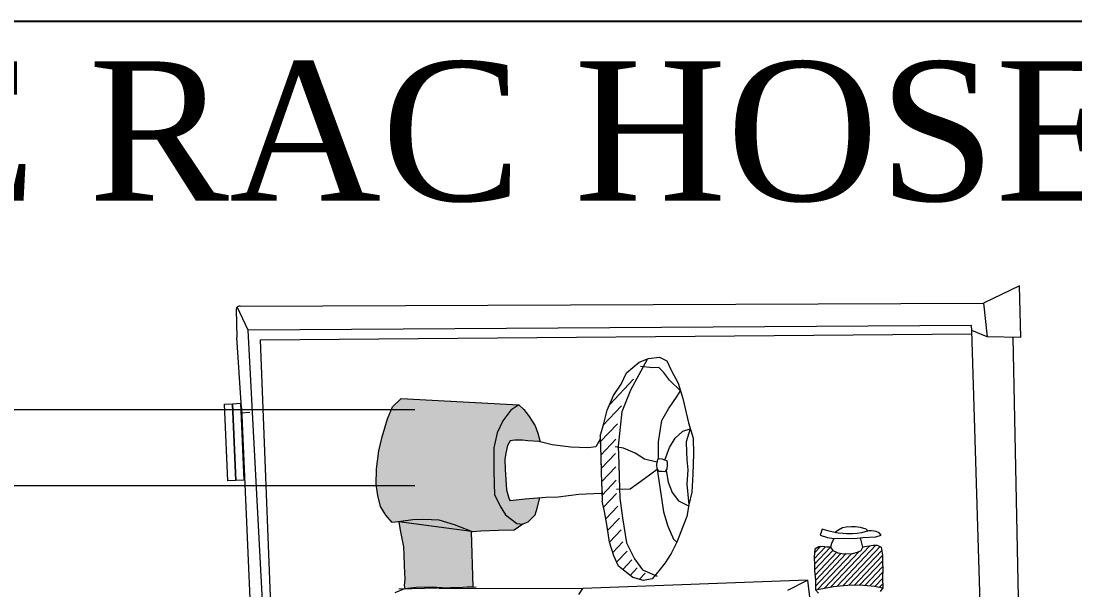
# Model space of a CAD drawing. Header units: inches. Extents: x -98933 to 1585249, y -3352739 to 192771.
# Drawn here: x -2156 to -1933.3, y 49408.4 to 49528.7 of the extents above; entities that cross this region are included whole.
import ezdxf

# ---------------------------------------------------------------- set-up
doc = ezdxf.new("R2010")
doc.units = ezdxf.units.IN
doc.header["$MEASUREMENT"] = 0
doc.layers.get('0').update_dxf_attribs({"lineweight": 0})
doc.layers.add('ball v', color=7, linetype='Continuous', lineweight=0, true_color=0x1e12ca)
for name, color, linetype, lineweight in [('DIM', 7, 'Continuous', 0), ('PIPE2.5', 6, 'Continuous', 25), ('Smoke Detector', 3, 'Continuous', 25), ('Text 2', 7, 'Continuous', 25)]:
    doc.layers.add(name, color=color, linetype=linetype, lineweight=lineweight)
doc.styles.add('ARIAL', font='times.ttf')

# ---------------------------------------------------------------- blocks, each defined once
blk = doc.blocks.new('jk')
at = {"lineweight": 0}
h = blk.add_hatch(dxfattribs=at)
h.set_pattern_fill('ANSI31', color=1, scale=0.282187, angle=-358.3895, style=0)
h.set_pattern_definition([(46.61052, (1170.50883, 10592.43844), (-0.2935, 0.2774471), [])])
h.paths.add_polyline_path([(1104.526, 10702.538), (1104.545, 10701.857), (1104.565, 10701.134), (1104.588, 10700.661), (1104.674, 10700.218), (1104.795, 10699.581), (1104.897, 10698.902), (1105.078, 10698.329), (1105.277, 10697.881), (1105.89, 10697.402), (1106.349, 10697.27), (1106.719, 10697.343), (1106.794, 10697.434), (1106.168, 10697.692), (1105.828, 10698.172), (1105.482, 10698.848), (1105.321, 10699.92), (1105.2, 10700.765), (1105.175, 10701.645), (1105.158, 10702.232), (1105.137, 10702.982), (1105.212, 10703.8), (1105.292, 10704.455), (1105.658, 10705.379), (1106.363, 10706.689), (1106.169, 10706.611), (1105.624, 10706.141), (1105.389, 10705.66), (1105.072, 10705.176), (1104.8, 10704.549), (1104.651, 10703.987), (1104.49, 10703.446)])
h = blk.add_hatch(color=42, dxfattribs=at)
h.paths.add_polyline_path([(1099.966, 10701.393), (1099.949, 10701.995), (1099.954, 10702.947), (1100.095, 10703.585), (1100.335, 10704.099), (1100.671, 10704.553), (1101.014, 10704.784), (1095.989, 10705.055), (1095.619, 10704.696), (1095.411, 10704.183), (1095.178, 10703.415), (1095.037, 10702.808), (1094.931, 10702.044), (1094.918, 10701.378), (1094.995, 10700.904), (1095.103, 10700.432), (1095.336, 10700.058), (1095.599, 10699.748), (1095.979, 10699.79), (1096.485, 10699.868), (1096.96, 10699.881), (1097.61, 10699.843), (1098.265, 10699.648), (1099.035, 10699.353), (1099.388, 10699.379), (1100.149, 10699.4), (1100.815, 10699.419), (1101.189, 10699.683), (1100.934, 10699.708), (1100.448, 10700.074), (1100.215, 10700.448), (1099.979, 10700.949)])
h.paths.add_polyline_path([(1098.145, 10696.944), (1098.804, 10696.995), (1099.063, 10697.002), (1098.997, 10699.368), (1098.265, 10699.648), (1097.61, 10699.843), (1096.96, 10699.881), (1096.485, 10699.868), (1095.979, 10699.79), (1095.886, 10699.78), (1095.953, 10699.424), (1096.092, 10698.714), (1096.101, 10698.368), (1096.115, 10697.892), (1096.142, 10697.32), (1096.117, 10697.049), (1096.142, 10696.92), (1096.649, 10696.977), (1097.32, 10696.996)])
blk.add_hatch(color=0, dxfattribs=at).paths.add_polyline_path([(1101.178, 10703.275), (1101.397, 10703.244), (1101.875, 10703.211), (1101.937, 10703.196), (1101.827, 10703.573), (1101.711, 10703.875), (1101.428, 10704.329), (1101.236, 10704.578), (1101.014, 10704.784), (1100.671, 10704.553), (1100.335, 10704.099), (1100.095, 10703.585), (1099.954, 10702.947), (1099.949, 10701.995), (1099.966, 10701.393), (1099.979, 10700.949), (1100.215, 10700.448), (1100.448, 10700.074), (1100.934, 10699.708), (1101.189, 10699.683), (1101.404, 10699.758), (1101.528, 10699.888), (1101.723, 10700.075), (1101.805, 10700.368), (1101.919, 10700.797), (1101.285, 10700.753), (1100.655, 10700.674), (1100.613, 10700.752), (1100.492, 10701.149), (1100.432, 10702.019), (1100.42, 10702.436), (1100.467, 10702.71), (1100.53, 10703.038), (1100.652, 10703.242), (1100.851, 10703.265)])
h = blk.add_hatch(dxfattribs=at)
h.set_pattern_fill('ANSI31', color=252, scale=0.117578, angle=-358.3895, style=0)
h.set_pattern_definition([(46.6105, (1127.81926, 10653.8176), (-0.12229165, 0.11560295), [])])
h.paths.add_polyline_path([(1115.918, 10697.06), (1116.224, 10697.028), (1116.584, 10696.955), (1116.561, 10697.363), (1116.573, 10697.76), (1116.566, 10698.005), (1116.557, 10698.355), (1116.512, 10698.693), (1116.334, 10698.781), (1116.171, 10698.777), (1115.996, 10698.748), (1115.721, 10698.702), (1115.633, 10698.513), (1115.28, 10698.425), (1114.918, 10698.414), (1114.66, 10698.454), (1114.31, 10698.607), (1114.335, 10698.682), (1114.009, 10698.716), (1113.846, 10698.711), (1113.673, 10698.613), (1113.647, 10698.274), (1113.657, 10697.923), (1113.664, 10697.678), (1113.699, 10697.282), (1113.699, 10696.874), (1114.466, 10697.009), (1114.749, 10697.047), (1115.084, 10697.067), (1115.562, 10697.08)])
at = {"color": 1, "lineweight": 0}
for p, q in [((1122.414, 10709.87), (1120.879, 10709.134)), ((1122.477, 10707.655), (1122.414, 10709.87)), ((1088.936, 10708.872), (1088.965, 10707.665)), ((1089.448, 10707.978), (1088.982, 10708.966)), ((1089.104, 10709.002), (1120.879, 10709.134)), ((1120.879, 10709.134), (1121.044, 10707.688)), ((1120.371, 10708.166), (1089.448, 10707.978)), ((1090.229, 10693.261), (1089.448, 10707.978)), ((1120.377, 10707.959), (1120.371, 10708.166)), ((1121.522, 10670.867), (1120.377, 10707.959)), ((1121.044, 10707.688), (1120.377, 10707.959)), ((1089.167, 10704.656), (1088.965, 10707.665)), ((1120.382, 10707.803), (1089.961, 10707.549)), ((1089.961, 10707.549), (1091.394, 10671.277)), ((1122.477, 10707.655), (1121.044, 10707.688)), ((1122.934, 10669.762), (1122.143, 10707.663)), ((1105.072, 10705.176), (1105.389, 10705.66)), ((1107.828, 10705.708), (1108.032, 10705.052)), ((1105.793, 10705.405), (1105.427, 10704.481)), ((1107.788, 10705.145), (1107.93, 10705.38)), ((1104.8, 10704.549), (1105.072, 10705.176)), ((1107.411, 10704.612), (1107.788, 10705.145)), ((1108.032, 10705.052), (1108.268, 10704.006)), ((1089.167, 10704.656), (1090.685, 10670.203)), ((1104.651, 10703.987), (1104.8, 10704.549)), ((1105.427, 10704.481), (1105.347, 10703.826)), ((1107.131, 10704.115), (1107.411, 10704.612)), ((1104.49, 10703.446), (1104.651, 10703.987)), ((1106.993, 10703.197), (1107.131, 10704.115)), ((1108.268, 10704.006), (1108.473, 10703.351)), ((1104.49, 10703.446), (1104.526, 10702.538)), ((1105.347, 10703.826), (1105.272, 10703.008)), ((1107.708, 10703.348), (1108.026, 10703.651)), ((1108.026, 10703.651), (1108.348, 10703.751)), ((1108.348, 10703.751), (1108.177, 10703.201)), ((1103.986, 10702.948), (1103.242, 10702.969)), ((1104.308, 10702.985), (1103.986, 10702.948)), ((1104.495, 10703.313), (1104.308, 10702.985)), ((1104.495, 10703.313), (1104.525, 10702.556)), ((1105.498, 10702.927), (1105.137, 10702.982)), ((1105.272, 10703.008), (1105.294, 10702.258)), ((1106.987, 10702.449), (1106.993, 10703.197)), ((1107.265, 10702.411), (1107.458, 10702.949)), ((1107.458, 10702.949), (1107.708, 10703.348)), ((1108.177, 10703.201), (1108.189, 10702.755)), ((1108.473, 10703.351), (1108.491, 10702.69)), ((1104.525, 10702.556), (1104.541, 10701.988)), ((1104.526, 10702.538), (1104.545, 10701.857)), ((1105.994, 10702.713), (1105.498, 10702.927)), ((1106.393, 10702.463), (1105.994, 10702.713)), ((1108.189, 10702.755), (1108.199, 10702.421)), ((1108.491, 10702.69), (1108.454, 10701.811)), ((1105.294, 10702.258), (1105.31, 10701.671)), ((1106.921, 10702.332), (1106.393, 10702.463)), ((1106.928, 10702.376), (1106.906, 10702.244)), ((1106.906, 10702.244), (1106.908, 10702.166)), ((1106.908, 10702.166), (1106.919, 10702.079)), ((1106.919, 10702.079), (1106.956, 10701.993)), ((1106.944, 10702.437), (1106.928, 10702.376)), ((1106.933, 10702.047), (1106.928, 10702.021)), ((1107.048, 10702.466), (1106.944, 10702.437)), ((1107.144, 10702.46), (1107.048, 10702.466)), ((1107.265, 10702.411), (1107.144, 10702.46)), ((1107.355, 10702.379), (1107.265, 10702.411)), ((1107.331, 10701.995), (1107.365, 10702.04)), ((1107.355, 10702.379), (1107.355, 10702.379)), ((1107.355, 10702.361), (1107.355, 10702.379)), ((1107.374, 10702.318), (1107.355, 10702.361)), ((1107.365, 10702.04), (1107.378, 10702.188)), ((1107.376, 10702.258), (1107.374, 10702.318)), ((1107.378, 10702.188), (1107.376, 10702.258)), ((1108.199, 10702.421), (1108.238, 10702.004)), ((1104.541, 10701.988), (1104.558, 10701.386)), ((1104.545, 10701.857), (1104.565, 10701.134)), ((1105.31, 10701.671), (1105.335, 10700.791)), ((1106.384, 10701.614), (1105.776, 10701.173)), ((1106.928, 10702.021), (1106.384, 10701.614)), ((1106.928, 10702.021), (1107.088, 10700.981)), ((1106.956, 10701.993), (1107.01, 10701.943)), ((1107.01, 10701.943), (1107.141, 10701.938)), ((1107.141, 10701.938), (1107.254, 10701.932)), ((1107.254, 10701.932), (1107.297, 10701.951)), ((1107.297, 10701.951), (1107.331, 10701.995)), ((1107.314, 10701.972), (1107.401, 10701.479)), ((1108.238, 10702.004), (1108.2, 10701.39)), ((1108.454, 10701.811), (1108.414, 10701.046)), ((1104.558, 10701.386), (1104.577, 10700.992)), ((1104.565, 10701.134), (1104.588, 10700.661)), ((1105.776, 10701.173), (1105.189, 10701.156)), ((1107.401, 10701.479), (1107.577, 10701.028)), ((1108.2, 10701.39), (1108.284, 10700.505)), ((1103.589, 10700.945), (1102.701, 10700.829)), ((1104.533, 10700.99), (1103.589, 10700.945)), ((1105.335, 10700.791), (1105.457, 10699.946)), ((1107.088, 10700.981), (1107.208, 10700.201)), ((1107.577, 10701.028), (1107.848, 10700.676)), ((1108.414, 10701.046), (1108.284, 10700.505)), ((1104.674, 10700.218), (1104.588, 10700.661)), ((1107.848, 10700.676), (1108.277, 10700.466)), ((1108.284, 10700.505), (1108.195, 10700.007)), ((1104.795, 10699.581), (1104.674, 10700.218)), ((1105.457, 10699.946), (1105.617, 10698.874)), ((1107.208, 10700.201), (1107.389, 10699.587)), ((1108.195, 10700.007), (1108.04, 10699.61)), ((1104.897, 10698.902), (1104.795, 10699.581)), ((1107.389, 10699.587), (1107.633, 10699.039)), ((1108.04, 10699.61), (1107.771, 10698.901)), ((1105.078, 10698.329), (1104.897, 10698.902)), ((1107.771, 10698.901), (1107.536, 10698.419)), ((1107.633, 10699.039), (1107.771, 10698.901)), ((1105.617, 10698.874), (1105.963, 10698.198)), ((1105.277, 10697.881), (1105.078, 10698.329)), ((1105.963, 10698.198), (1106.303, 10697.718)), ((1107.279, 10698.019), (1106.999, 10697.681)), ((1107.536, 10698.419), (1107.279, 10698.019)), ((1113.356, 10697.283), (1103.762, 10696.92)), ((1112.52, 10696.858), (1113.356, 10697.283)), ((1113.356, 10697.283), (1113.572, 10695.445)), ((1096.128, 10696.907), (1095.726, 10696.738)), ((1099.195, 10696.986), (1095.89, 10696.893)), ((1103.762, 10696.92), (1097.595, 10696.915)), ((1103.591, 10696.672), (1103.762, 10696.92))]:
    blk.add_line(p, q, dxfattribs=at)
at = {"lineweight": 0}
for p, q in [((1105.624, 10706.141), (1106.169, 10706.611)), ((1106.498, 10706.715), (1105.793, 10705.405)), ((1106.169, 10706.611), (1106.557, 10706.767)), ((1106.557, 10706.767), (1107.031, 10706.821)), ((1107.031, 10706.821), (1107.346, 10706.665)), ((1107.346, 10706.665), (1107.544, 10706.237)), ((1105.389, 10705.66), (1105.624, 10706.141)), ((1106.749, 10706.365), (1106.214, 10706.412)), ((1106.999, 10706.372), (1106.749, 10706.365)), ((1107.2, 10706.183), (1106.999, 10706.372)), ((1107.461, 10705.828), (1107.2, 10706.183)), ((1107.544, 10706.237), (1107.828, 10705.708)), ((1107.93, 10705.38), (1107.461, 10705.828)), ((1095.619, 10704.696), (1095.989, 10705.055)), ((1095.989, 10705.055), (1101.014, 10704.784)), ((1101.014, 10704.784), (1100.671, 10704.553)), ((1101.014, 10704.784), (1101.236, 10704.578)), ((1095.411, 10704.183), (1095.619, 10704.696)), ((1100.671, 10704.553), (1100.335, 10704.099)), ((1101.236, 10704.578), (1101.428, 10704.329)), ((1101.428, 10704.329), (1101.711, 10703.875)), ((1095.178, 10703.415), (1095.411, 10704.183)), ((1100.335, 10704.099), (1100.095, 10703.585)), ((1101.711, 10703.875), (1101.827, 10703.573)), ((1095.037, 10702.808), (1095.178, 10703.415)), ((1100.095, 10703.585), (1099.954, 10702.947)), ((1101.827, 10703.573), (1101.937, 10703.196)), ((1099.954, 10702.947), (1099.949, 10701.995)), ((1100.53, 10703.038), (1100.467, 10702.71)), ((1100.652, 10703.242), (1100.53, 10703.038)), ((1100.851, 10703.265), (1100.652, 10703.242)), ((1101.178, 10703.275), (1100.851, 10703.265)), ((1101.397, 10703.244), (1101.178, 10703.275)), ((1101.875, 10703.211), (1101.397, 10703.244)), ((1102.44, 10703.073), (1101.875, 10703.211)), ((1103.242, 10702.969), (1102.44, 10703.073)), ((1094.931, 10702.044), (1095.037, 10702.808)), ((1100.467, 10702.71), (1100.42, 10702.436)), ((1094.918, 10701.378), (1094.931, 10702.044)), ((1100.42, 10702.436), (1100.432, 10702.019)), ((1099.949, 10701.995), (1099.966, 10701.393)), ((1100.432, 10702.019), (1100.492, 10701.149)), ((1094.995, 10700.904), (1094.918, 10701.378)), ((1099.966, 10701.393), (1099.979, 10700.949)), ((1100.492, 10701.149), (1100.613, 10700.752)), ((1095.103, 10700.432), (1094.995, 10700.904)), ((1099.979, 10700.949), (1100.215, 10700.448)), ((1100.613, 10700.752), (1100.655, 10700.674)), ((1101.285, 10700.753), (1100.655, 10700.674)), ((1102.175, 10700.814), (1101.285, 10700.753)), ((1101.805, 10700.368), (1101.919, 10700.797)), ((1102.701, 10700.829), (1102.175, 10700.814)), ((1095.336, 10700.058), (1095.103, 10700.432)), ((1100.215, 10700.448), (1100.448, 10700.074)), ((1101.723, 10700.075), (1101.805, 10700.368)), ((1095.599, 10699.748), (1095.336, 10700.058)), ((1095.979, 10699.79), (1095.599, 10699.748)), ((1095.886, 10699.78), (1095.953, 10699.424)), ((1096.485, 10699.868), (1095.979, 10699.79)), ((1096.96, 10699.881), (1096.485, 10699.868)), ((1097.61, 10699.843), (1096.96, 10699.881)), ((1098.265, 10699.648), (1097.61, 10699.843)), ((1100.448, 10700.074), (1100.934, 10699.708)), ((1101.528, 10699.888), (1101.404, 10699.758)), ((1101.723, 10700.075), (1101.528, 10699.888)), ((1101.723, 10700.075), (1101.723, 10700.075)), ((1095.953, 10699.424), (1096.092, 10698.714)), ((1099.035, 10699.353), (1098.265, 10699.648)), ((1099.063, 10697.002), (1098.997, 10699.368)), ((1099.388, 10699.379), (1099.035, 10699.353)), ((1100.149, 10699.4), (1099.388, 10699.379)), ((1100.815, 10699.419), (1100.149, 10699.4)), ((1101.189, 10699.683), (1100.815, 10699.419)), ((1100.934, 10699.708), (1101.189, 10699.683)), ((1101.404, 10699.758), (1101.189, 10699.683)), ((1113.979, 10699.463), (1113.896, 10699.202)), ((1114.28, 10699.377), (1113.979, 10699.463)), ((1114.53, 10699.324), (1114.28, 10699.377)), ((1114.53, 10699.324), (1114.608, 10699.391)), ((1114.608, 10699.391), (1114.677, 10699.438)), ((1114.677, 10699.438), (1114.853, 10699.532)), ((1114.853, 10699.532), (1115.017, 10699.567)), ((1115.017, 10699.567), (1115.24, 10699.583)), ((1115.24, 10699.583), (1115.405, 10699.578)), ((1115.405, 10699.578), (1115.605, 10699.554)), ((1115.605, 10699.554), (1115.851, 10699.471)), ((1115.913, 10699.383), (1115.662, 10699.306)), ((1115.851, 10699.471), (1115.948, 10699.384)), ((1115.983, 10699.385), (1115.913, 10699.383)), ((1116.098, 10699.388), (1115.983, 10699.385)), ((1116.202, 10699.381), (1116.098, 10699.388)), ((1116.287, 10699.369), (1116.202, 10699.381)), ((1116.418, 10699.313), (1116.287, 10699.369)), ((1113.896, 10699.202), (1114.208, 10699.111)), ((1114.208, 10699.111), (1114.488, 10699.059)), ((1114.488, 10699.059), (1114.391, 10698.855)), ((1114.488, 10699.059), (1114.946, 10699.072)), ((1114.666, 10699.288), (1114.53, 10699.324)), ((1114.866, 10699.274), (1114.666, 10699.288)), ((1115.03, 10699.259), (1114.866, 10699.274)), ((1114.946, 10699.072), (1115.365, 10699.064)), ((1115.12, 10699.261), (1115.03, 10699.259)), ((1115.284, 10699.266), (1115.12, 10699.261)), ((1115.488, 10699.277), (1115.284, 10699.266)), ((1115.365, 10699.064), (1115.727, 10699.104)), ((1115.662, 10699.306), (1115.488, 10699.277)), ((1115.717, 10698.694), (1115.622, 10699.093)), ((1115.727, 10699.104), (1116.284, 10699.14)), ((1116.284, 10699.14), (1116.506, 10699.206)), ((1116.506, 10699.206), (1116.418, 10699.313)), ((1096.092, 10698.714), (1096.101, 10698.368)), ((1113.673, 10698.613), (1113.647, 10698.274)), ((1113.846, 10698.711), (1113.673, 10698.613)), ((1114.009, 10698.716), (1113.846, 10698.711)), ((1114.185, 10698.697), (1114.009, 10698.716)), ((1114.337, 10698.69), (1114.185, 10698.697)), ((1114.391, 10698.855), (1114.337, 10698.69)), ((1114.337, 10698.69), (1114.435, 10698.553)), ((1114.435, 10698.553), (1114.66, 10698.454)), ((1114.66, 10698.454), (1114.918, 10698.414)), ((1114.918, 10698.414), (1115.28, 10698.425)), ((1115.28, 10698.425), (1115.489, 10698.477)), ((1115.489, 10698.477), (1115.651, 10698.552)), ((1115.651, 10698.552), (1115.717, 10698.694)), ((1115.715, 10698.701), (1115.996, 10698.748)), ((1115.996, 10698.748), (1116.171, 10698.777)), ((1116.171, 10698.777), (1116.334, 10698.781)), ((1116.334, 10698.781), (1116.512, 10698.693)), ((1116.512, 10698.693), (1116.557, 10698.355)), ((1096.101, 10698.368), (1096.115, 10697.892)), ((1113.647, 10698.274), (1113.657, 10697.923)), ((1116.557, 10698.355), (1116.566, 10698.005)), ((1116.566, 10698.005), (1116.573, 10697.76)), ((1096.115, 10697.892), (1096.142, 10697.32)), ((1105.89, 10697.402), (1105.277, 10697.881)), ((1106.303, 10697.718), (1106.929, 10697.46)), ((1106.999, 10697.681), (1106.719, 10697.343)), ((1113.657, 10697.923), (1113.664, 10697.678)), ((1113.664, 10697.678), (1113.699, 10697.282)), ((1116.573, 10697.76), (1116.561, 10697.363)), ((1096.142, 10697.32), (1096.117, 10697.049)), ((1106.349, 10697.27), (1105.89, 10697.402)), ((1106.719, 10697.343), (1106.349, 10697.27)), ((1113.699, 10697.282), (1113.699, 10696.874)), ((1115.084, 10697.067), (1115.562, 10697.08)), ((1115.562, 10697.08), (1115.918, 10697.06)), ((1116.561, 10697.363), (1116.584, 10696.955)), ((1096.117, 10697.049), (1096.142, 10696.92)), ((1096.142, 10696.92), (1096.649, 10696.977)), ((1096.649, 10696.977), (1097.32, 10696.996)), ((1097.32, 10696.996), (1098.145, 10696.944)), ((1098.145, 10696.944), (1098.804, 10696.995)), ((1098.804, 10696.995), (1099.063, 10697.002)), ((1113.699, 10696.874), (1114.466, 10697.009)), ((1113.699, 10696.874), (1113.831, 10696.725)), ((1114.466, 10697.009), (1114.749, 10697.047)), ((1114.749, 10697.047), (1115.084, 10697.067)), ((1115.918, 10697.06), (1116.224, 10697.028)), ((1116.224, 10697.028), (1116.584, 10696.955)), ((1116.584, 10696.955), (1116.46, 10696.799))]:
    blk.add_line(p, q, dxfattribs=at)
at = {"color": 7, "lineweight": 0}
blk.add_line((1098.997, 10699.368), (1095.886, 10699.78), dxfattribs=at)
at = {"color": 1, "lineweight": 0}
blk.add_ellipse((1089.079, 10708.861), major_axis=(0.101, -0.101), ratio=1, start_param=2.183077, end_param=3.845968, dxfattribs=at)
at = {"layer": 'ball v', "color": 1, "lineweight": 0}
for p, q in [((1096.569, 10704.562), (1059.808, 10704.562, 0.126)), ((1096.569, 10701.314), (1059.808, 10701.322, 0.232))]:
    blk.add_line(p, q, dxfattribs=at)
at = {"layer": 'PIPE2.5', "color": 7, "lineweight": 0}
for p, q in [((1088.443, 10704.814), (1088.783, 10704.829)), ((1088.783, 10704.829), (1089.124, 10704.844)), ((1089.141, 10704.444), (1089.523, 10704.46)), ((1088.925, 10701.549), (1088.585, 10701.534)), ((1089.266, 10701.563), (1088.925, 10701.549))]:
    blk.add_line(p, q, dxfattribs=at)
at = {"layer": 'PIPE2.5', "color": 1, "lineweight": 0}
for p, q in [((1088.585, 10701.534), (1088.443, 10704.814)), ((1088.925, 10701.549), (1088.783, 10704.829)), ((1088.783, 10704.829), (1088.925, 10701.549)), ((1089.124, 10704.844), (1089.266, 10701.563))]:
    blk.add_line(p, q, dxfattribs=at)
at = {"layer": 'Text 2', "color": 7, "lineweight": 0, "style": 'ARIAL'}
blk.add_text('FIRE RAC HOSE BOX', height=5.96019, dxfattribs=at).set_placement((1060.873, 10713.506, 0.022))

msp = doc.modelspace()

# ---------------------------------------------------------------- linework, layer by layer
at = {"layer": 'DIM', "color": 7, "lineweight": -2}
msp.add_line((-2302.32, 49528.66), (-1847.97, 49528.66), dxfattribs=at)

# ---------------------------------------------------------------- block references
at = {"layer": 'Smoke Detector', "color": 10, "linetype": 'ByBlock', "lineweight": -2, "xscale": 4.94299993471941, "yscale": 4.942999935970875, "zscale": 4.942999935314787}
msp.add_blockref('jk', (-7493.12, -3466.18, -2.72), dxfattribs=at)

doc.saveas('drawing.dxf')
